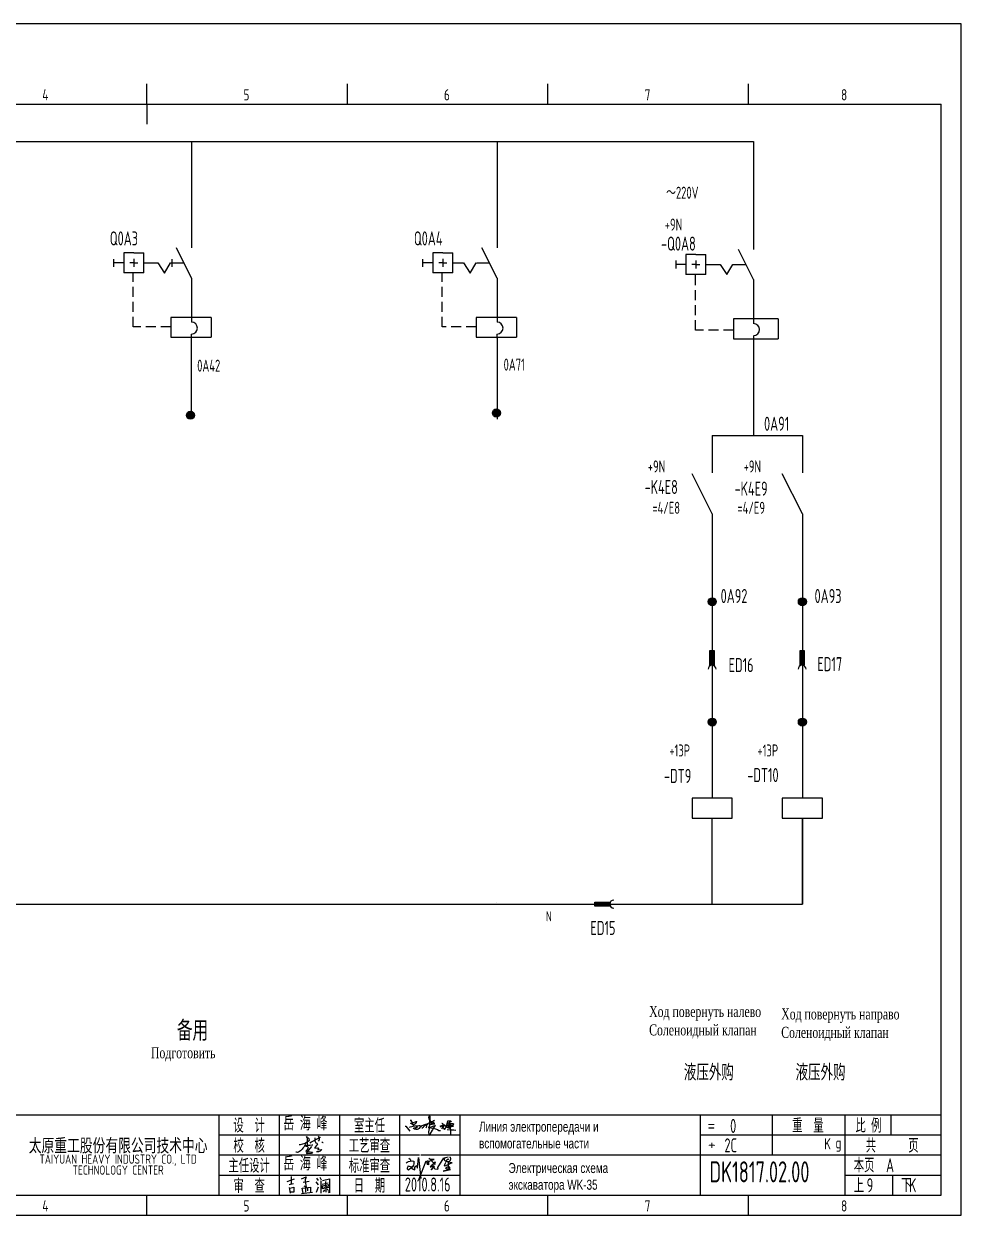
# Model space of a CAD drawing. Header units: millimetres. Extents: x 743 to 25007, y -5378 to 2245.
# Drawn here: x 3956.9 to 4190.5, y -1171.7 to -874.7 of the extents above; entities that cross this region are included whole.
import ezdxf
from ezdxf.enums import TextEntityAlignment as Align

# ---------------------------------------------------------------- set-up
doc = ezdxf.new("R2010")
doc.units = ezdxf.units.MM
doc.header["$LTSCALE"] = 10
doc.header["$MEASUREMENT"] = 0
doc.linetypes.add('HIDDEN', pattern=[0.375, 0.25, -0.125])
for name, color, linetype in [('01', 7, 'Continuous'), ('11', 3, 'Continuous'), ('CONTINUOUS', 7, 'Continuous'), ('DASHED', 7, 'HIDDEN')]:
    doc.layers.add(name, color=color, linetype=linetype)
doc.styles.add('ROMAN', font='ROMANC.shx', dxfattribs={"width": 0.7, "height": 0.7})
doc.styles.get("Standard").update_dxf_attribs({"font": 'isocp', "width": 0.707, "bigfont": 'intecad.shx'})

# ---------------------------------------------------------------- blocks, each defined once
blk = doc.blocks.new('A$C5BE500A0')
for p, q in [((15.3, 41.2), (22.2, 26.1)), ((15.3, 40.1), (15.3, 41.2)), ((15.4, 37.7), (15.3, 40.1)), ((15.4, 32.4), (21, 34.6)), ((15.5, 31.8), (15.4, 32.4)), ((21, 34.6), (24.5, 35.1)), ((24.5, 35.1), (28.2, 35.6)), ((29.4, 34), (26.8, 30.7)), ((28.2, 35.6), (30.2, 36.8)), ((30.2, 38), (29.4, 34)), ((30.2, 36.8), (30.2, 38)), ((59.1, 30.4), (64.7, 33.7)), ((64.4, 48.9), (64.5, 51.6)), ((65.3, 44.3), (64.4, 48.9)), ((64.5, 51.6), (65.9, 52.2)), ((67.1, 48.5), (64.5, 17.9)), ((64.7, 33.7), (72, 37.3)), ((67.5, 39.5), (65.3, 44.3)), ((65.9, 52.2), (66.5, 51.5)), ((66.5, 51.5), (67.1, 48.5)), ((70.3, 36.3), (67.5, 39.5)), ((69.9, 34.1), (69.7, 33.3)), ((69.7, 33.3), (71.9, 33.6)), ((74.6, 36.5), (69.9, 34.1)), ((73.8, 32.8), (70.3, 36.3)), ((71.9, 33.6), (75.3, 34.2)), ((72, 37.3), (77.8, 39)), ((77.7, 30.8), (73.8, 32.8)), ((79.7, 39.2), (74.6, 36.5)), ((76.7, 32.6), (74.8, 31.8)), ((75.3, 34.2), (77, 34.5)), ((77.7, 33.5), (76.7, 32.6)), ((77, 34.5), (78, 34.1)), ((78, 34.1), (77.7, 33.5)), ((77.8, 39), (79.7, 39.2)), ((117.4, 32.7), (112.9, 30.9)), ((113.3, 30.9), (114.4, 35)), ((114.4, 35), (115.4, 38.4)), ((115.4, 38.4), (118.1, 38.8)), ((122.1, 34.8), (117.4, 32.7)), ((118.1, 38.8), (123.3, 38.3)), ((124.7, 36.8), (122.1, 34.8)), ((123.3, 38.3), (124.7, 36.8)), ((0, 24.1), (1.5, 23.9)), ((1.5, 23.9), (12.6, 10.8)), ((11.6, 21), (13.8, 22.8)), ((13.8, 22.8), (17.9, 23.5)), ((19.1, 30.1), (15.5, 31.8)), ((17.9, 23.5), (26, 24.9)), ((22.2, 26.1), (19.1, 30.1)), ((22.6, 18.1), (23.6, 19.3)), ((23.7, 17.3), (22.6, 18.1)), ((23.3, 27.9), (23.1, 27.8)), ((25.3, 29.5), (23.3, 27.9)), ((23.6, 19.3), (25.8, 19.9)), ((26.1, 16.2), (24.9, 15)), ((26.8, 30.7), (25.3, 29.5)), ((25.8, 19.9), (29.2, 20.8)), ((26, 24.9), (36.8, 26.1)), ((28.4, 20), (26.1, 16.2)), ((29.4, 15.2), (28.2, 15.7)), ((29.5, 22.1), (28.4, 20)), ((29.2, 20.8), (33, 21.4)), ((32.4, 15.1), (29.4, 15.2)), ((30.2, 22.7), (29.5, 22.1)), ((31.6, 22.6), (30.2, 22.7)), ((32.8, 22.1), (31.6, 22.6)), ((35, 16.2), (32.4, 15.1)), ((33, 21.4), (32.8, 22.1)), ((37.6, 17.7), (35, 16.2)), ((36.8, 26.1), (40.9, 26)), ((39.7, 20.3), (37.6, 17.7)), ((40.8, 21.6), (39.7, 20.3)), ((40.2, 22.8), (44.3, 25.4)), ((41.7, 24.4), (40.8, 21.6)), ((40.9, 26), (41.7, 24.4)), ((44.3, 25.4), (50.6, 27.7)), ((44.7, 18.7), (49.1, 22.6)), ((49.1, 22.6), (54.4, 27.2)), ((50.6, 27.7), (56.2, 29.3)), ((54.4, 27.2), (59.1, 30.4)), ((56.8, 20.6), (55.9, 19.6)), ((56.2, 29.3), (60.8, 29.6)), ((56.7, 31.7), (57.4, 29.6)), ((57.6, 25), (56.8, 20.6)), ((57.4, 29.6), (57.6, 25)), ((60.8, 29.6), (62.2, 29.2)), ((66.6, 21), (62.5, 20.6)), ((62.5, 20.6), (75.7, 18.4)), ((64.5, 17.9), (63.3, 8.5)), ((63.3, 8.5), (63.5, 0.1)), ((63.5, 0.1), (64.3, 0)), ((64.3, 0), (67.5, 2.5)), ((69.8, 21.4), (66.6, 21)), ((67.5, 2.5), (73.8, 13.7)), ((68.3, 28.6), (72.6, 29.4)), ((69.3, 29), (68.3, 28.6)), ((72, 30.5), (69.3, 29)), ((76.7, 24.1), (69.8, 21.4)), ((74.8, 31.8), (72, 30.5)), ((72.6, 29.4), (78.2, 30.4)), ((73.8, 13.7), (77.7, 20)), ((75.7, 18.4), (81.9, 16.6)), ((79.9, 25.4), (76.7, 24.1)), ((80.1, 30.5), (77.7, 30.8)), ((77.7, 20), (81.2, 25.6)), ((78.2, 30.4), (80.1, 30.5)), ((82.1, 26.9), (79.9, 25.4)), ((81.2, 25.6), (82.1, 26.9)), ((81.9, 16.6), (87.3, 14.8)), ((87.3, 14.8), (91.3, 12.9)), ((91.3, 12.9), (94.8, 12.6)), ((94.5, 25.2), (94.9, 23.9)), ((94.8, 12.6), (95.8, 12.8)), ((94.9, 23.9), (95.3, 23)), ((95.3, 23), (95.8, 22.8)), ((95.8, 22.8), (97, 23.3)), ((97, 23.3), (97.8, 25.3)), ((98.5, 23.8), (97.4, 25.9)), ((97.8, 25.3), (100.8, 27)), ((101.1, 23.3), (98.5, 23.8)), ((99, 31.4), (100.1, 32)), ((100.7, 21.1), (99.2, 17.4)), ((99.2, 17.4), (101.9, 20.9)), ((100.1, 32), (101.1, 31.6)), ((102.1, 27.7), (100.7, 21.1)), ((100.8, 27), (103.5, 26.5)), ((101.1, 31.6), (102.1, 30.6)), ((103.3, 23.7), (101.1, 23.3)), ((101.9, 20.9), (103.1, 21.8)), ((102.1, 30.6), (102.1, 27.7)), ((103.1, 21.8), (103.7, 20.1)), ((104.7, 23.9), (103.3, 23.7)), ((103.5, 26.5), (104.5, 25.2)), ((103.7, 20.1), (103.9, 18.5)), ((103.9, 18.5), (105, 16.1)), ((104.2, 28.7), (108.3, 26.3)), ((104.5, 25.2), (104.7, 23.9)), ((105, 16.1), (106.4, 15.7)), ((106.4, 15.7), (107.7, 17.3)), ((107.7, 17.3), (110.9, 22.6)), ((108.3, 26.3), (115.7, 20.2)), ((110.9, 22.6), (113.3, 30.9)), ((111.7, 21.6), (125.7, 23.5)), ((115.4, 22.1), (111.7, 21.6)), ((112.9, 30.9), (112.3, 30.9)), ((112.9, 26.9), (127.4, 26.5)), ((124.7, 26.6), (112.9, 26.9)), ((113.4, 15.2), (124.8, 14.7)), ((122.5, 23.3), (115.4, 22.1)), ((115.7, 20.2), (118.5, 18.9)), ((116.7, 30.8), (120.9, 31.8)), ((118.5, 18.9), (120.8, 19.6)), ((120.8, 19.6), (121.1, 20.7)), ((120.9, 31.8), (124.1, 32)), ((121.7, 31.5), (122.2, 1.9)), ((123, 28.1), (121.7, 31.5)), ((126.4, 24.6), (122.5, 23.3)), ((128.2, 25.5), (123, 28.1)), ((124.1, 32), (129.1, 31.3)), ((128.1, 26.7), (124.7, 26.6)), ((124.8, 14.7), (132, 14.1)), ((125.7, 23.5), (130.1, 23.8)), ((127.4, 26.5), (126.4, 24.6)), ((130.2, 28.3), (128.1, 26.7)), ((130.5, 24.3), (128.2, 25.5)), ((129.1, 31.3), (130.7, 30.3)), ((130.1, 23.8), (130.5, 24.3)), ((130.7, 30.3), (130.2, 28.3)), ((132, 14.1), (137.3, 13.6))]:
    blk.add_line(p, q)
blk = doc.blocks.new('lf')
for points in [[(409.4, 317.6), (411.9, 317.6), (420.7, 320.5), (429.4, 326.1), (429, 328.4), (426.7, 330.1), (424.2, 331.3), (423.4, 332.6), (424.4, 333.4), (425, 330.7), (425, 327.4), (425, 324.7), (424.8, 321.8), (424.8, 320.3), (424.8, 318.7), (425, 314.7), (425, 313), (424.8, 313)], [(432.1, 320.3), (430.6, 321.6), (450.9, 331.7), (450.9, 332.2)], [(439.5, 330.9), (440, 324.5), (442, 320.7)], [(446.2, 333.8), (448.1, 330.5), (448.1, 326.7), (446.6, 323.8)], [(421.5, 320.1), (421.3, 317.6), (420, 315.1), (418.6, 312.6), (416.7, 310.5), (414.9, 308.5), (411.9, 305.6), (410.1, 304.1), (408, 302.6), (406.1, 302), (403.6, 302.6), (403.6, 303.5), (403.9, 303.5)], [(421.3, 316.2), (424.8, 315.9), (427.1, 316), (429.8, 316), (434.8, 316.8), (436, 316.8)], [(421.9, 314.1), (423.8, 314.1), (425.4, 313.7), (426, 313), (426.9, 312), (427.1, 312), (426.5, 310.5), (426.1, 309.5), (424.2, 306.6), (423.1, 305.4), (422.1, 304.5), (423.2, 303.3), (427.3, 303.1), (429.8, 303.1), (432.3, 302.9), (435.4, 302.7), (433.1, 299.9), (424.6, 299.5), (424, 300.4), (425.6, 303.3), (434.3, 313.5)], [(441.8, 320.7), (443.7, 320.1), (444.9, 317.6), (443.1, 315.5), (439.7, 311.8), (439.8, 310.6), (445.4, 311.2), (447, 310.3), (445.6, 307.4), (453.6, 308), (450.3, 304.7), (447, 303.3), (443.7, 303.1), (442.9, 303.7)], [(453.4, 322.4), (454.9, 322.2), (455.7, 321.8), (456.1, 321.6), (456.3, 321.4)]]:
    blk.add_lwpolyline(points)

msp = doc.modelspace()

# ---------------------------------------------------------------- hatches: boundary and pattern name
at = {"linetype": 'HIDDEN'}
h = msp.add_hatch(color=0, dxfattribs=at)
edge = h.paths.add_edge_path()
edge.add_arc((4074.68, -971.68), 1, 0, 360)
h = msp.add_hatch(color=0, dxfattribs=at)
edge = h.paths.add_edge_path()
edge.add_arc((3998.43, -972.25), 1, 0, 360)
h = msp.add_hatch(color=0, dxfattribs=at)
edge = h.paths.add_edge_path()
edge.add_arc((4128.49, -1018.74), 1, 0, 360)
h = msp.add_hatch(color=0, dxfattribs=at)
edge = h.paths.add_edge_path()
edge.add_arc((4150.95, -1018.74), 1, 0, 360)
h = msp.add_hatch()
h.set_pattern_fill('_USER', color=256, scale=0.2, angle=-90, style=0, pattern_type=0)
h.set_pattern_definition([(270, (4123.44589, -1013.9293), (0.2, -4e-17), [])])
h.paths.add_polyline_path([(4127.91, -1034.57), (4128.96, -1034.57), (4128.96, -1030.86), (4127.91, -1030.86)])
h = msp.add_hatch()
h.set_pattern_fill('_USER', color=256, scale=0.2, angle=-90, style=0, pattern_type=0)
h.set_pattern_definition([(270, (4145.901, -1013.9293), (0.2, -4e-17), [])])
h.paths.add_polyline_path([(4150.37, -1034.57), (4151.42, -1034.57), (4151.42, -1030.86), (4150.37, -1030.86)])
h = msp.add_hatch(color=0, dxfattribs=at)
edge = h.paths.add_edge_path()
edge.add_arc((4128.49, -1048.74), 1, 0, 360)
h = msp.add_hatch(color=0, dxfattribs=at)
edge = h.paths.add_edge_path()
edge.add_arc((4150.95, -1048.74), 1, 0, 360)
h = msp.add_hatch()
h.set_pattern_fill('_USER', color=256, scale=0.2, style=0, pattern_type=0)
h.set_pattern_definition([(360, (4082.2972, -1099.12065), (5e-17, 0.2), [])])
h.paths.add_polyline_path([(4102.94, -1094.65), (4102.94, -1093.61), (4099.23, -1093.61), (4099.23, -1094.65)])

# ---------------------------------------------------------------- linework, layer by layer
for p, q in [((3835.12, -903.96), (4032.16, -903.96)), ((4031.49, -903.96), (4138.79, -904)), ((4133.49, -1072.71), (4133.49, -1067.71)), ((4065.54, -1156.66), (4125.54, -1156.66)), ((4022.53, -1163.24), (4024.35, -1162.59)), ((4023.05, -1164.01), (4024.09, -1163.75)), ((4023.31, -1163.75), (4023.31, -1163.75)), ((4023.54, -1162.06), (4023.54, -1163.87)), ((4026.09, -1162.63), (4027.26, -1162.12)), ((4026.09, -1162.63), (4026.09, -1162.63)), ((4026.48, -1163.41), (4028.03, -1163.15)), ((4027.26, -1162.12), (4027, -1162.89)), ((4027, -1162.89), (4027, -1163.15)), ((4027, -1163.15), (4027.26, -1164.7)), ((4029.67, -1163.35), (4030.22, -1164.07)), ((4029.85, -1162.41), (4030.22, -1163.04)), ((4030.67, -1162.2), (4031.04, -1162.83)), ((4030.92, -1163.14), (4030.92, -1166.14)), ((4032.92, -1164.07), (4031.25, -1164.41)), ((4031.28, -1163.92), (4032.71, -1163.62)), ((4031.37, -1162.98), (4033.07, -1162.62)), ((4032.07, -1163.29), (4032.16, -1165.89)), ((4033.04, -1164.68), (4032.92, -1164.07)), ((4033.07, -1162.62), (4033.1, -1162.62)), ((4033.1, -1162.62), (4033.1, -1166.08)), ((4023.05, -1164.79), (4023.31, -1166.21)), ((4023.18, -1164.92), (4024.22, -1164.66)), ((4024.22, -1165.95), (4023.18, -1165.95)), ((4024.22, -1164.66), (4024.22, -1165.95)), ((4026.1, -1166.26), (4028.86, -1165.9)), ((4026.16, -1164.92), (4026.42, -1166.21)), ((4026.29, -1164.92), (4028.36, -1164.66)), ((4027.26, -1164.7), (4026.74, -1164.45)), ((4027.07, -1164.92), (4027.07, -1165.95)), ((4027.59, -1164.79), (4027.59, -1165.57)), ((4028.36, -1164.66), (4028.36, -1166.08)), ((4029.85, -1165.89), (4030.37, -1164.56)), ((4031.22, -1164.29), (4031.25, -1164.98)), ((4031.25, -1164.98), (4033.04, -1164.68)), ((4031.81, -1165.33), (4031.47, -1165.84)), ((4031.67, -1164.59), (4031.86, -1164.74)), ((4032.49, -1164.41), (4032.31, -1164.74)), ((4032.49, -1165.16), (4032.83, -1165.5)), ((4033.1, -1166.08), (4032.83, -1165.77))]:
    msp.add_line(p, q)
for points in [[(4128.96, -1030.86), (4128.96, -1034.57), (4127.91, -1034.57), (4127.91, -1030.86)], [(4151.42, -1030.86), (4151.42, -1034.57), (4150.37, -1034.57), (4150.37, -1030.86)], [(4099.23, -1093.61), (4102.94, -1093.61), (4102.94, -1094.65), (4099.23, -1094.65)]]:
    msp.add_lwpolyline(points, close=True)
at = {"layer": '01', "ltscale": 2}
for centre, start, end in [((4128.44, -1035.58), 0, 180), ((4150.9, -1035.58), 0, 180), ((4103.95, -1094.13), 90, 270)]:
    msp.add_arc(centre, 1, start, end, dxfattribs=at)
at = {"layer": 'CONTINUOUS', "color": 3}
for p, q in [((4190.54, -874.66), (3770.54, -874.66)), ((4190.54, -1171.66), (4190.54, -874.66)), ((3770.54, -1171.66), (4190.54, -1171.66))]:
    msp.add_line(p, q, dxfattribs=at)
at = {"layer": 'CONTINUOUS'}
for p, q in [((3987.54, -894.66), (3987.54, -889.66)), ((3790.54, -894.66), (4185.54, -894.66)), ((3987.54, -894.66), (3987.54, -899.66)), ((4185.54, -1166.66), (4185.54, -894.66)), ((3998.67, -903.96), (3998.67, -930.53)), ((4074.84, -903.96), (4074.84, -930.53)), ((4138.79, -904), (4138.79, -930.92)), ((3981.78, -931.76), (3981.78, -936.76)), ((3984.28, -931.76), (3981.78, -931.76)), ((3984.28, -931.76), (3986.78, -931.76)), ((3986.78, -936.76), (3986.78, -931.76)), ((3998.67, -938.03), (3994.92, -930.53)), ((4058.8, -931.76), (4058.8, -936.76)), ((4061.3, -931.76), (4058.8, -931.76)), ((4061.3, -931.76), (4063.8, -931.76)), ((4063.8, -936.76), (4063.8, -931.76)), ((4074.84, -938.03), (4071.09, -930.53)), ((4121.91, -932.14), (4121.91, -937.14)), ((4124.41, -932.14), (4121.91, -932.14)), ((4124.41, -932.14), (4126.91, -932.14)), ((4126.91, -937.14), (4126.91, -932.14)), ((4138.79, -938.42), (4135.04, -930.92)), ((3979.28, -933.36), (3979.28, -935.24)), ((3981.78, -934.26), (3979.28, -934.26)), ((3984.28, -934.26), (3983.28, -934.26)), ((3984.28, -933.26), (3984.28, -935.26)), ((3984.28, -934.26), (3985.28, -934.26)), ((3986.78, -934.26), (3990.3, -934.26)), ((3990.3, -934.26), (3991.98, -936.8)), ((3991.98, -936.8), (3993.49, -934.28)), ((3993.49, -934.28), (3996.79, -934.28)), ((3993.79, -933.36), (3993.79, -935.24)), ((4056.29, -933.36), (4056.29, -935.24)), ((4058.8, -934.26), (4056.3, -934.26)), ((4061.3, -934.26), (4060.3, -934.26)), ((4061.3, -933.26), (4061.3, -935.26)), ((4061.3, -934.26), (4062.3, -934.26)), ((4063.8, -934.26), (4066.47, -934.26)), ((4066.47, -934.26), (4068.15, -936.8)), ((4068.15, -936.8), (4069.66, -934.28)), ((4069.69, -934.28), (4072.96, -934.28)), ((4119.41, -933.64), (4119.41, -935.64)), ((4121.91, -934.64), (4119.41, -934.64)), ((4124.41, -934.64), (4123.41, -934.64)), ((4124.41, -933.64), (4124.41, -935.64)), ((4124.41, -934.64), (4125.41, -934.64)), ((4126.91, -934.64), (4130.43, -934.64)), ((4130.43, -934.64), (4132.11, -937.18)), ((4132.11, -937.18), (4133.62, -934.67)), ((4133.62, -934.67), (4136.92, -934.67)), ((3986.8, -936.76), (3981.78, -936.76)), ((3998.67, -938.03), (3998.67, -948.03)), ((4063.83, -936.76), (4058.8, -936.76)), ((4074.84, -938.03), (4074.84, -948.03)), ((4126.93, -937.14), (4121.91, -937.14)), ((4138.79, -938.42), (4138.79, -948.42)), ((3998.67, -947.01), (3998.67, -949.01)), ((4074.84, -947.01), (4074.84, -949.01)), ((4138.79, -947.39), (4138.79, -949.39)), ((3993.52, -947.84), (3993.52, -952.81)), ((4003.56, -947.84), (3993.52, -947.84)), ((4003.56, -947.84), (4003.56, -952.81)), ((4079.73, -947.84), (4069.68, -947.84)), ((4069.68, -947.84), (4069.68, -952.81)), ((4079.73, -947.84), (4079.73, -952.81)), ((4133.79, -948.23), (4133.79, -953.23)), ((4144.89, -948.23), (4133.79, -948.23)), ((4144.89, -948.23), (4144.89, -953.23)), ((3993.52, -952.81), (4003.56, -952.81)), ((3998.67, -972.9), (3998.67, -952.01)), ((4069.68, -952.81), (4079.73, -952.81)), ((4074.84, -953.01), (4074.84, -952.01)), ((4074.84, -953.01), (4074.84, -973.26)), ((4133.79, -953.23), (4144.89, -953.23)), ((4138.79, -952.52), (4138.79, -977.31)), ((3998.43, -972.3), (3998.43, -972.3)), ((3998.8, -972.53), (3998.8, -972.53)), ((4074.68, -971.73), (4074.68, -971.73)), ((4128.49, -977.31), (4150.99, -977.31)), ((4128.49, -977.31), (4128.49, -986.63)), ((4150.95, -977.31), (4150.95, -986.63)), ((4128.49, -996.83), (4128.49, -1067.71)), ((4150.95, -996.83), (4150.95, -1067.71)), ((4128.49, -1018.78), (4128.49, -1018.78)), ((4150.95, -1018.78), (4150.95, -1018.78)), ((4128.49, -1048.78), (4128.49, -1048.78)), ((4150.95, -1048.78), (4150.95, -1048.78)), ((4133.49, -1067.71), (4123.49, -1067.71)), ((4123.49, -1067.71), (4123.49, -1072.71)), ((4155.95, -1067.71), (4145.95, -1067.71)), ((4145.95, -1067.71), (4145.95, -1072.71)), ((4155.95, -1072.71), (4155.95, -1067.71)), ((4123.49, -1072.71), (4128.49, -1072.71)), ((4128.49, -1072.71), (4133.49, -1072.71)), ((4128.49, -1094.13), (4128.49, -1072.71)), ((4145.95, -1072.71), (4150.95, -1072.71)), ((4150.95, -1072.71), (4155.95, -1072.71)), ((4150.95, -1094.13), (4150.95, -1072.71)), ((4150.95, -1072.73), (4150.95, -1094.13)), ((3807.26, -1094.13), (4150.95, -1094.13)), ((4074.68, -1093.81), (4074.68, -1093.81)), ((4173.04, -1146.66), (4173.04, -1151.66)), ((4052.45, -1158.44), (4052.81, -1158.28)), ((4052.45, -1158.44), (4052.81, -1158.28)), ((4052.45, -1158.44), (4052.81, -1158.28)), ((4052.45, -1158.44), (4052.81, -1158.28)), ((4052.81, -1158.28), (4053.17, -1158.18)), ((4052.81, -1158.28), (4053.17, -1158.18)), ((4052.81, -1158.28), (4053.17, -1158.18)), ((4052.81, -1158.28), (4053.17, -1158.18)), ((4052.86, -1157.47), (4053.22, -1157.67)), ((4052.86, -1157.47), (4053.22, -1157.67)), ((4052.86, -1157.47), (4053.22, -1157.67)), ((4052.86, -1157.47), (4053.22, -1157.67)), ((4053.17, -1158.18), (4053.68, -1158.13)), ((4053.17, -1158.18), (4053.68, -1158.13)), ((4053.17, -1158.18), (4053.68, -1158.13)), ((4053.17, -1158.18), (4053.68, -1158.13)), ((4053.22, -1157.67), (4053.27, -1157.83)), ((4053.22, -1157.67), (4053.27, -1157.83)), ((4053.22, -1157.67), (4053.27, -1157.83)), ((4053.22, -1157.67), (4053.27, -1157.83)), ((4053.27, -1157.83), (4053.27, -1158.13)), ((4053.27, -1157.83), (4053.27, -1158.13)), ((4053.27, -1157.83), (4053.27, -1158.13)), ((4053.27, -1157.83), (4053.27, -1158.13)), ((4053.68, -1158.13), (4054.09, -1158.23)), ((4053.68, -1158.13), (4054.09, -1158.23)), ((4053.68, -1158.13), (4054.09, -1158.23)), ((4053.68, -1158.13), (4054.09, -1158.23)), ((4054.09, -1158.23), (4054.09, -1158.44)), ((4054.09, -1158.23), (4054.09, -1158.44)), ((4054.09, -1158.23), (4054.09, -1158.44)), ((4054.09, -1158.23), (4054.09, -1158.44)), ((4055, -1159.97), (4055.26, -1157.32)), ((4055, -1159.97), (4055.26, -1157.32)), ((4055, -1159.97), (4055.26, -1157.32)), ((4055, -1159.97), (4055.26, -1157.32)), ((4055.26, -1157.32), (4055.87, -1162.51)), ((4055.26, -1157.32), (4055.87, -1162.51)), ((4055.26, -1157.32), (4055.87, -1162.51)), ((4055.26, -1157.32), (4055.87, -1162.51)), ((4055.41, -1162.57), (4057.2, -1158.15)), ((4055.41, -1162.57), (4057.2, -1158.15)), ((4055.41, -1162.57), (4057.2, -1158.15)), ((4055.41, -1162.57), (4057.2, -1158.15)), ((4057.25, -1158.23), (4057.36, -1158.71)), ((4057.25, -1158.23), (4057.36, -1158.71)), ((4057.25, -1158.23), (4057.36, -1158.71)), ((4057.25, -1158.23), (4057.36, -1158.71)), ((4057.36, -1158.23), (4057.5, -1158.12)), ((4057.36, -1158.23), (4057.5, -1158.12)), ((4057.36, -1158.23), (4057.5, -1158.12)), ((4057.36, -1158.23), (4057.5, -1158.12)), ((4057.47, -1159.04), (4057.36, -1158.23)), ((4057.47, -1159.04), (4057.36, -1158.23)), ((4057.47, -1159.04), (4057.36, -1158.23)), ((4057.47, -1159.04), (4057.36, -1158.23)), ((4057.5, -1158.12), (4057.65, -1158.12)), ((4057.5, -1158.12), (4057.65, -1158.12)), ((4057.5, -1158.12), (4057.65, -1158.12)), ((4057.5, -1158.12), (4057.65, -1158.12)), ((4057.65, -1158.12), (4057.8, -1158.45)), ((4057.65, -1158.12), (4057.8, -1158.45)), ((4057.65, -1158.12), (4057.8, -1158.45)), ((4057.65, -1158.12), (4057.8, -1158.45)), ((4057.69, -1158.38), (4057.94, -1158.19)), ((4057.69, -1158.38), (4057.94, -1158.19)), ((4057.69, -1158.38), (4057.94, -1158.19)), ((4057.69, -1158.38), (4057.94, -1158.19)), ((4057.91, -1157.46), (4059.05, -1158.74)), ((4058.09, -1157.68), (4057.91, -1157.46)), ((4057.91, -1157.46), (4059.05, -1158.74)), ((4058.09, -1157.68), (4057.91, -1157.46)), ((4057.91, -1157.46), (4059.05, -1158.74)), ((4058.09, -1157.68), (4057.91, -1157.46)), ((4057.91, -1157.46), (4059.05, -1158.74)), ((4058.09, -1157.68), (4057.91, -1157.46)), ((4057.94, -1158.19), (4058.35, -1158.01)), ((4057.94, -1158.19), (4058.35, -1158.01)), ((4057.94, -1158.19), (4058.35, -1158.01)), ((4057.94, -1158.19), (4058.35, -1158.01)), ((4059.19, -1157.75), (4058.09, -1157.68)), ((4059.19, -1157.75), (4058.09, -1157.68)), ((4059.19, -1157.75), (4058.09, -1157.68)), ((4059.19, -1157.75), (4058.09, -1157.68)), ((4058.35, -1158.01), (4058.86, -1157.86)), ((4058.35, -1158.01), (4058.86, -1157.86)), ((4058.35, -1158.01), (4058.86, -1157.86)), ((4058.35, -1158.01), (4058.86, -1157.86)), ((4058.86, -1157.86), (4059.19, -1157.75)), ((4058.86, -1157.86), (4059.19, -1157.75)), ((4058.86, -1157.86), (4059.19, -1157.75)), ((4058.86, -1157.86), (4059.19, -1157.75)), ((4060.07, -1159.76), (4061.57, -1157.38)), ((4060.07, -1159.76), (4061.57, -1157.38)), ((4060.07, -1159.76), (4061.57, -1157.38)), ((4060.07, -1159.76), (4061.57, -1157.38)), ((4061.56, -1157.45), (4061.69, -1157.87)), ((4061.56, -1157.45), (4061.69, -1157.87)), ((4061.56, -1157.45), (4061.69, -1157.87)), ((4061.56, -1157.45), (4061.69, -1157.87)), ((4061.66, -1157.71), (4062.02, -1157.28)), ((4061.66, -1157.71), (4062.02, -1157.28)), ((4061.66, -1157.71), (4062.02, -1157.28)), ((4061.66, -1157.71), (4062.02, -1157.28)), ((4061.69, -1157.87), (4061.92, -1158.13)), ((4061.69, -1157.87), (4061.92, -1158.13)), ((4061.69, -1157.87), (4061.92, -1158.13)), ((4061.69, -1157.87), (4061.92, -1158.13)), ((4061.92, -1158.13), (4062.05, -1158.17)), ((4061.92, -1158.13), (4062.05, -1158.17)), ((4061.92, -1158.13), (4062.05, -1158.17)), ((4061.92, -1158.13), (4062.05, -1158.17)), ((4062.02, -1157.28), (4062.31, -1157.19)), ((4062.02, -1157.28), (4062.31, -1157.19)), ((4062.02, -1157.28), (4062.31, -1157.19)), ((4062.02, -1157.28), (4062.31, -1157.19)), ((4062.25, -1158.13), (4062.31, -1157.9)), ((4062.25, -1158.13), (4062.31, -1157.9)), ((4062.25, -1158.13), (4062.31, -1157.9)), ((4062.25, -1158.13), (4062.31, -1157.9)), ((4062.44, -1158.36), (4062.25, -1158.13)), ((4062.44, -1158.36), (4062.25, -1158.13)), ((4062.44, -1158.36), (4062.25, -1158.13)), ((4062.44, -1158.36), (4062.25, -1158.13)), ((4062.31, -1157.19), (4062.7, -1157.09)), ((4062.31, -1157.19), (4062.7, -1157.09)), ((4062.31, -1157.19), (4062.7, -1157.09)), ((4062.31, -1157.19), (4062.7, -1157.09)), ((4062.31, -1157.9), (4062.51, -1157.74)), ((4062.31, -1157.9), (4062.51, -1157.74)), ((4062.31, -1157.9), (4062.51, -1157.74)), ((4062.31, -1157.9), (4062.51, -1157.74)), ((4062.51, -1157.74), (4062.77, -1157.68)), ((4062.51, -1157.74), (4062.77, -1157.68)), ((4062.51, -1157.74), (4062.77, -1157.68)), ((4062.51, -1157.74), (4062.77, -1157.68)), ((4062.77, -1157.68), (4062.87, -1157.64)), ((4062.77, -1157.68), (4062.87, -1157.64)), ((4062.77, -1157.68), (4062.87, -1157.64)), ((4062.77, -1157.68), (4062.87, -1157.64)), ((4063.13, -1158.07), (4062.87, -1158.33)), ((4063.13, -1158.07), (4062.87, -1158.33)), ((4063.13, -1158.07), (4062.87, -1158.33)), ((4063.13, -1158.07), (4062.87, -1158.33)), ((4062.96, -1157.09), (4063.19, -1157.22)), ((4062.96, -1157.09), (4063.19, -1157.22)), ((4062.96, -1157.09), (4063.19, -1157.22)), ((4062.96, -1157.09), (4063.19, -1157.22)), ((4063.23, -1157.61), (4063.13, -1158.07)), ((4063.23, -1157.61), (4063.13, -1158.07)), ((4063.23, -1157.61), (4063.13, -1158.07)), ((4063.23, -1157.61), (4063.13, -1158.07)), ((4063.19, -1157.22), (4063.23, -1157.61)), ((4063.19, -1157.22), (4063.23, -1157.61)), ((4063.19, -1157.22), (4063.23, -1157.61)), ((4063.19, -1157.22), (4063.23, -1157.61)), ((4052.2, -1158.64), (4052.45, -1158.44)), ((4052.2, -1158.64), (4052.45, -1158.44)), ((4052.2, -1158.64), (4052.45, -1158.44)), ((4052.2, -1158.64), (4052.45, -1158.44)), ((4052.56, -1159.86), (4052.66, -1159.51)), ((4052.56, -1159.86), (4052.66, -1159.51)), ((4052.56, -1159.86), (4052.66, -1159.51)), ((4052.56, -1159.86), (4052.66, -1159.51)), ((4052.56, -1160.17), (4052.56, -1159.86)), ((4052.56, -1160.17), (4052.56, -1159.86)), ((4052.56, -1160.17), (4052.56, -1159.86)), ((4052.56, -1160.17), (4052.56, -1159.86)), ((4052.81, -1160.43), (4052.56, -1160.17)), ((4052.81, -1160.43), (4052.56, -1160.17)), ((4052.81, -1160.43), (4052.56, -1160.17)), ((4052.81, -1160.43), (4052.56, -1160.17)), ((4052.66, -1159.51), (4052.71, -1159.35)), ((4052.66, -1159.51), (4052.71, -1159.35)), ((4052.66, -1159.51), (4052.71, -1159.35)), ((4052.66, -1159.51), (4052.71, -1159.35)), ((4052.71, -1159.35), (4052.91, -1159.41)), ((4052.71, -1159.35), (4052.91, -1159.41)), ((4052.71, -1159.35), (4052.91, -1159.41)), ((4052.71, -1159.35), (4052.91, -1159.41)), ((4053.47, -1159.86), (4052.81, -1160.43)), ((4053.47, -1159.86), (4052.81, -1160.43)), ((4053.47, -1159.86), (4052.81, -1160.43)), ((4053.47, -1159.86), (4052.81, -1160.43)), ((4052.91, -1159.41), (4053.27, -1159.56)), ((4052.91, -1159.41), (4053.27, -1159.56)), ((4052.91, -1159.41), (4053.27, -1159.56)), ((4052.91, -1159.41), (4053.27, -1159.56)), ((4053.27, -1159.56), (4053.63, -1159.92)), ((4053.27, -1159.56), (4053.63, -1159.92)), ((4053.27, -1159.56), (4053.63, -1159.92)), ((4053.27, -1159.56), (4053.63, -1159.92)), ((4053.78, -1159.61), (4053.47, -1159.86)), ((4053.78, -1159.61), (4053.47, -1159.86)), ((4053.78, -1159.61), (4053.47, -1159.86)), ((4053.78, -1159.61), (4053.47, -1159.86)), ((4053.63, -1159.92), (4053.93, -1160.17)), ((4053.63, -1159.92), (4053.93, -1160.17)), ((4053.63, -1159.92), (4053.93, -1160.17)), ((4053.63, -1159.92), (4053.93, -1160.17)), ((4053.98, -1159.2), (4053.78, -1159.61)), ((4053.98, -1159.2), (4053.78, -1159.61)), ((4053.98, -1159.2), (4053.78, -1159.61)), ((4053.98, -1159.2), (4053.78, -1159.61)), ((4053.93, -1160.17), (4054.09, -1160.27)), ((4053.93, -1160.17), (4054.09, -1160.27)), ((4053.93, -1160.17), (4054.09, -1160.27)), ((4053.93, -1160.17), (4054.09, -1160.27)), ((4054.09, -1158.85), (4053.98, -1159.2)), ((4054.09, -1158.85), (4053.98, -1159.2)), ((4054.09, -1158.85), (4053.98, -1159.2)), ((4054.09, -1158.85), (4053.98, -1159.2)), ((4054.09, -1158.44), (4054.09, -1158.85)), ((4054.09, -1158.44), (4054.09, -1158.85)), ((4054.09, -1158.44), (4054.09, -1158.85)), ((4054.09, -1158.44), (4054.09, -1158.85)), ((4054.09, -1160.27), (4054.39, -1160.37)), ((4054.09, -1160.27), (4054.39, -1160.37)), ((4054.09, -1160.27), (4054.39, -1160.37)), ((4054.09, -1160.27), (4054.39, -1160.37)), ((4054.39, -1159.76), (4054.55, -1159.51)), ((4054.39, -1159.76), (4054.55, -1159.51)), ((4054.39, -1159.76), (4054.55, -1159.51)), ((4054.39, -1159.76), (4054.55, -1159.51)), ((4054.39, -1160.37), (4054.39, -1159.76)), ((4054.39, -1160.37), (4054.39, -1159.76)), ((4054.39, -1160.37), (4054.39, -1159.76)), ((4054.39, -1160.37), (4054.39, -1159.76)), ((4054.55, -1159.51), (4054.75, -1159.3)), ((4054.55, -1159.51), (4054.75, -1159.3)), ((4054.55, -1159.51), (4054.75, -1159.3)), ((4054.55, -1159.51), (4054.75, -1159.3)), ((4054.75, -1159.3), (4054.8, -1159.41)), ((4054.75, -1159.3), (4054.8, -1159.41)), ((4054.75, -1159.3), (4054.8, -1159.41)), ((4054.75, -1159.3), (4054.8, -1159.41)), ((4054.8, -1159.41), (4054.95, -1159.76)), ((4054.8, -1159.41), (4054.95, -1159.76)), ((4054.8, -1159.41), (4054.95, -1159.76)), ((4054.8, -1159.41), (4054.95, -1159.76)), ((4054.95, -1159.76), (4054.95, -1159.86)), ((4054.95, -1159.76), (4054.95, -1159.86)), ((4054.95, -1159.76), (4054.95, -1159.86)), ((4054.95, -1159.76), (4054.95, -1159.86)), ((4054.95, -1159.86), (4055, -1159.97)), ((4054.95, -1159.86), (4055, -1159.97)), ((4054.95, -1159.86), (4055, -1159.97)), ((4054.95, -1159.86), (4055, -1159.97)), ((4057.36, -1158.71), (4057.47, -1159.04)), ((4057.36, -1158.71), (4057.47, -1159.04)), ((4057.36, -1158.71), (4057.47, -1159.04)), ((4057.36, -1158.71), (4057.47, -1159.04)), ((4057.58, -1158.82), (4057.61, -1158.56)), ((4057.58, -1158.82), (4057.61, -1158.56)), ((4057.58, -1158.82), (4057.61, -1158.56)), ((4057.58, -1158.82), (4057.61, -1158.56)), ((4057.61, -1159.07), (4057.58, -1158.82)), ((4057.61, -1159.07), (4057.58, -1158.82)), ((4057.61, -1159.07), (4057.58, -1158.82)), ((4057.61, -1159.07), (4057.58, -1158.82)), ((4057.61, -1158.56), (4057.69, -1158.38)), ((4057.61, -1158.56), (4057.69, -1158.38)), ((4057.61, -1158.56), (4057.69, -1158.38)), ((4057.61, -1158.56), (4057.69, -1158.38)), ((4057.72, -1159.15), (4057.61, -1159.07)), ((4057.72, -1159.15), (4057.61, -1159.07)), ((4057.72, -1159.15), (4057.61, -1159.07)), ((4057.72, -1159.15), (4057.61, -1159.07)), ((4057.8, -1158.82), (4057.72, -1159.15)), ((4057.8, -1158.82), (4057.72, -1159.15)), ((4057.8, -1158.82), (4057.72, -1159.15)), ((4057.8, -1158.82), (4057.72, -1159.15)), ((4057.8, -1158.45), (4057.8, -1158.82)), ((4057.8, -1158.45), (4057.8, -1158.82)), ((4057.8, -1158.45), (4057.8, -1158.82)), ((4057.8, -1158.45), (4057.8, -1158.82)), ((4058.42, -1159.4), (4058.2, -1159.62)), ((4058.42, -1159.4), (4058.2, -1159.62)), ((4058.42, -1159.4), (4058.2, -1159.62)), ((4058.42, -1159.4), (4058.2, -1159.62)), ((4058.2, -1159.62), (4058.31, -1159.59)), ((4058.2, -1159.62), (4058.31, -1159.59)), ((4058.2, -1159.62), (4058.31, -1159.59)), ((4058.2, -1159.62), (4058.31, -1159.59)), ((4058.31, -1159.59), (4059.01, -1159.37)), ((4058.31, -1159.59), (4059.01, -1159.37)), ((4058.31, -1159.59), (4059.01, -1159.37)), ((4058.31, -1159.59), (4059.01, -1159.37)), ((4058.39, -1160.39), (4058.97, -1159.7)), ((4058.39, -1160.39), (4058.97, -1159.7)), ((4058.39, -1160.39), (4058.97, -1159.7)), ((4058.39, -1160.39), (4058.97, -1159.7)), ((4058.83, -1159.84), (4058.39, -1160.39)), ((4058.83, -1159.84), (4058.39, -1160.39)), ((4058.83, -1159.84), (4058.39, -1160.39)), ((4058.83, -1159.84), (4058.39, -1160.39)), ((4058.72, -1159.11), (4058.42, -1159.4)), ((4058.72, -1159.11), (4058.42, -1159.4)), ((4058.72, -1159.11), (4058.42, -1159.4)), ((4058.72, -1159.11), (4058.42, -1159.4)), ((4059.16, -1158.56), (4058.72, -1159.11)), ((4059.16, -1158.56), (4058.72, -1159.11)), ((4059.16, -1158.56), (4058.72, -1159.11)), ((4059.16, -1158.56), (4058.72, -1159.11)), ((4059.19, -1159.4), (4058.83, -1159.84)), ((4059.19, -1159.4), (4058.83, -1159.84)), ((4059.19, -1159.4), (4058.83, -1159.84)), ((4059.19, -1159.4), (4058.83, -1159.84)), ((4058.97, -1159.7), (4059.05, -1159.7)), ((4058.97, -1159.7), (4059.05, -1159.7)), ((4058.97, -1159.7), (4059.05, -1159.7)), ((4058.97, -1159.7), (4059.05, -1159.7)), ((4059.01, -1159.37), (4059.16, -1159.4)), ((4059.01, -1159.37), (4059.16, -1159.4)), ((4059.01, -1159.37), (4059.16, -1159.4)), ((4059.01, -1159.37), (4059.16, -1159.4)), ((4059.05, -1158.74), (4059.38, -1159)), ((4059.05, -1158.74), (4059.38, -1159)), ((4059.05, -1158.74), (4059.38, -1159)), ((4059.05, -1158.74), (4059.38, -1159)), ((4059.05, -1159.7), (4059.16, -1159.95)), ((4059.05, -1159.7), (4059.16, -1159.95)), ((4059.05, -1159.7), (4059.16, -1159.95)), ((4059.05, -1159.7), (4059.16, -1159.95)), ((4059.41, -1158.49), (4059.16, -1158.56)), ((4059.41, -1158.49), (4059.16, -1158.56)), ((4059.41, -1158.49), (4059.16, -1158.56)), ((4059.41, -1158.49), (4059.16, -1158.56)), ((4059.16, -1159.4), (4059.19, -1159.4)), ((4059.16, -1159.4), (4059.19, -1159.4)), ((4059.16, -1159.4), (4059.19, -1159.4)), ((4059.16, -1159.4), (4059.19, -1159.4)), ((4059.16, -1159.95), (4059.34, -1160.1)), ((4059.16, -1159.95), (4059.34, -1160.1)), ((4059.16, -1159.95), (4059.34, -1160.1)), ((4059.16, -1159.95), (4059.34, -1160.1)), ((4059.34, -1160.1), (4060.11, -1160.17)), ((4059.34, -1160.1), (4060.11, -1160.17)), ((4059.34, -1160.1), (4060.11, -1160.17)), ((4059.34, -1160.1), (4060.11, -1160.17)), ((4059.38, -1159), (4059.52, -1158.74)), ((4059.38, -1159), (4059.52, -1158.74)), ((4059.38, -1159), (4059.52, -1158.74)), ((4059.38, -1159), (4059.52, -1158.74)), ((4059.52, -1158.74), (4059.41, -1158.49)), ((4059.52, -1158.74), (4059.41, -1158.49)), ((4059.52, -1158.74), (4059.41, -1158.49)), ((4059.52, -1158.74), (4059.41, -1158.49)), ((4060.13, -1160.17), (4060.07, -1159.76)), ((4060.13, -1160.17), (4060.07, -1159.76)), ((4060.13, -1160.17), (4060.07, -1159.76)), ((4060.13, -1160.17), (4060.07, -1159.76)), ((4061.4, -1160.68), (4063.26, -1160.29)), ((4061.4, -1160.68), (4063.26, -1160.29)), ((4061.4, -1160.68), (4063.26, -1160.29)), ((4061.4, -1160.68), (4063.26, -1160.29)), ((4062.74, -1160.38), (4061.4, -1160.68)), ((4062.74, -1160.38), (4061.4, -1160.68)), ((4062.74, -1160.38), (4061.4, -1160.68)), ((4062.74, -1160.38), (4061.4, -1160.68)), ((4061.85, -1158.98), (4061.66, -1159.27)), ((4061.85, -1158.98), (4061.66, -1159.27)), ((4061.85, -1158.98), (4061.66, -1159.27)), ((4061.85, -1158.98), (4061.66, -1159.27)), ((4061.66, -1159.27), (4061.76, -1159.34)), ((4061.66, -1159.27), (4061.76, -1159.34)), ((4061.66, -1159.27), (4061.76, -1159.34)), ((4061.66, -1159.27), (4061.76, -1159.34)), ((4061.76, -1159.34), (4062.12, -1159.27)), ((4061.76, -1159.34), (4062.12, -1159.27)), ((4061.76, -1159.34), (4062.12, -1159.27)), ((4061.76, -1159.34), (4062.12, -1159.27)), ((4062.02, -1158.65), (4061.85, -1158.98)), ((4062.02, -1158.65), (4061.85, -1158.98)), ((4062.02, -1158.65), (4061.85, -1158.98)), ((4062.02, -1158.65), (4061.85, -1158.98)), ((4062.12, -1158.52), (4062.02, -1158.65)), ((4062.12, -1158.52), (4062.02, -1158.65)), ((4062.12, -1158.52), (4062.02, -1158.65)), ((4062.12, -1158.52), (4062.02, -1158.65)), ((4062.08, -1160.02), (4062.31, -1159.73)), ((4062.08, -1160.02), (4062.31, -1159.73)), ((4062.08, -1160.02), (4062.31, -1159.73)), ((4062.08, -1160.02), (4062.31, -1159.73)), ((4062.61, -1160.25), (4062.08, -1160.02)), ((4062.61, -1160.25), (4062.08, -1160.02)), ((4062.61, -1160.25), (4062.08, -1160.02)), ((4062.61, -1160.25), (4062.08, -1160.02)), ((4062.12, -1159.27), (4062.64, -1159.01)), ((4062.12, -1159.27), (4062.64, -1159.01)), ((4062.12, -1159.27), (4062.64, -1159.01)), ((4062.12, -1159.27), (4062.64, -1159.01)), ((4062.31, -1159.73), (4062.8, -1159.54)), ((4062.31, -1159.73), (4062.8, -1159.54)), ((4062.31, -1159.73), (4062.8, -1159.54)), ((4062.31, -1159.73), (4062.8, -1159.54)), ((4062.87, -1158.33), (4062.44, -1158.36)), ((4062.87, -1158.33), (4062.44, -1158.36)), ((4062.87, -1158.33), (4062.44, -1158.36)), ((4062.87, -1158.33), (4062.44, -1158.36)), ((4062.64, -1159.8), (4062.61, -1160.25)), ((4062.64, -1159.8), (4062.61, -1160.25)), ((4062.64, -1159.8), (4062.61, -1160.25)), ((4062.64, -1159.8), (4062.61, -1160.25)), ((4062.64, -1158.46), (4062.67, -1158.82)), ((4063.62, -1158.65), (4062.64, -1158.46)), ((4062.64, -1158.46), (4062.67, -1158.82)), ((4063.62, -1158.65), (4062.64, -1158.46)), ((4062.64, -1158.46), (4062.67, -1158.82)), ((4063.62, -1158.65), (4062.64, -1158.46)), ((4062.64, -1158.46), (4062.67, -1158.82)), ((4063.62, -1158.65), (4062.64, -1158.46)), ((4062.64, -1159.01), (4063.1, -1158.82)), ((4062.67, -1158.82), (4062.64, -1159.31)), ((4062.64, -1159.01), (4063.1, -1158.82)), ((4062.67, -1158.82), (4062.64, -1159.31)), ((4062.64, -1159.01), (4063.1, -1158.82)), ((4062.67, -1158.82), (4062.64, -1159.31)), ((4062.64, -1159.01), (4063.1, -1158.82)), ((4062.67, -1158.82), (4062.64, -1159.31)), ((4062.64, -1159.31), (4062.64, -1159.8)), ((4062.64, -1159.31), (4062.64, -1159.8)), ((4062.64, -1159.31), (4062.64, -1159.8)), ((4062.64, -1159.31), (4062.64, -1159.8)), ((4062.96, -1160.16), (4062.74, -1160.38)), ((4062.96, -1160.16), (4062.74, -1160.38)), ((4062.96, -1160.16), (4062.74, -1160.38)), ((4062.96, -1160.16), (4062.74, -1160.38)), ((4062.8, -1159.54), (4063, -1159.67)), ((4062.8, -1159.54), (4063, -1159.67)), ((4062.8, -1159.54), (4063, -1159.67)), ((4062.8, -1159.54), (4063, -1159.67)), ((4063, -1159.67), (4062.96, -1160.16)), ((4063, -1159.67), (4062.96, -1160.16)), ((4063, -1159.67), (4062.96, -1160.16)), ((4063, -1159.67), (4062.96, -1160.16)), ((4063.1, -1158.82), (4063.62, -1158.65)), ((4063.1, -1158.82), (4063.62, -1158.65)), ((4063.1, -1158.82), (4063.62, -1158.65)), ((4063.1, -1158.82), (4063.62, -1158.65)), ((4173.54, -1166.66), (4173.54, -1161.66)), ((3790.54, -1166.66), (4185.54, -1166.66)), ((3987.54, -1171.66), (3987.54, -1166.66)), ((4005.54, -1166.66), (4065.54, -1166.66))]:
    msp.add_line(p, q, dxfattribs=at)
at = {"layer": 'CONTINUOUS', "linetype": 'Continuous'}
for p, q in [((4037.54, -894.66), (4037.54, -889.66)), ((4087.54, -894.66), (4087.54, -889.66)), ((4137.54, -894.66), (4137.54, -889.66)), ((3790.54, -1146.66), (4185.54, -1146.66)), ((4005.54, -1166.66), (4005.54, -1146.66)), ((4020.54, -1146.66), (4020.54, -1166.66)), ((4035.54, -1146.66), (4035.54, -1166.66)), ((4050.54, -1146.66), (4050.54, -1166.66)), ((4065.54, -1146.66), (4065.54, -1166.66)), ((4125.54, -1166.66), (4125.54, -1146.66)), ((4143.43, -1146.66), (4143.43, -1156.66)), ((4161.54, -1146.66), (4161.54, -1166.66)), ((4005.54, -1151.66), (4055.54, -1151.66)), ((4055.54, -1151.66), (4065.54, -1151.66)), ((4055.54, -1151.66), (4065.54, -1151.66)), ((4125.54, -1151.66), (4185.54, -1151.66)), ((4005.54, -1156.66), (4055.54, -1156.66)), ((4055.86, -1156.66), (4065.54, -1156.66)), ((4125.54, -1156.66), (4185.54, -1156.66)), ((4005.54, -1161.66), (4055.54, -1161.66)), ((4055.54, -1161.66), (4065.54, -1161.66)), ((4161.54, -1161.66), (4185.54, -1161.66)), ((4037.54, -1171.66), (4037.54, -1166.66)), ((4087.54, -1171.66), (4087.54, -1166.66)), ((4137.54, -1171.66), (4137.54, -1166.66))]:
    msp.add_line(p, q, dxfattribs=at)
at = {"layer": 'CONTINUOUS', "color": 1}
for p, q in [((4128.49, -996.83), (4123.49, -986.83)), ((4150.95, -996.83), (4145.95, -986.83))]:
    msp.add_line(p, q, dxfattribs=at)
at = {"layer": 'CONTINUOUS', "color": 7}
for p, q in [((4128.45, -1031.14), (4128.45, -1031.14)), ((4150.9, -1031.14), (4150.9, -1031.14)), ((4099.5, -1094.12), (4099.5, -1094.12))]:
    msp.add_line(p, q, dxfattribs=at)
at = {"layer": 'CONTINUOUS'}
for centre in [(4074.68, -971.68), (3998.43, -972.25), (4128.49, -1018.74), (4150.95, -1018.74), (4128.49, -1048.74), (4150.95, -1048.74)]:
    msp.add_circle(centre, 1, dxfattribs=at)
for centre in [(3998.67, -950.51), (4074.84, -950.51), (4138.79, -950.89)]:
    msp.add_arc(centre, 1.5, 270, 90, dxfattribs=at)
at = {"layer": 'DASHED'}
for p, q in [((3984.16, -950.23), (3984.16, -936.76)), ((4061.18, -950.23), (4061.18, -936.76)), ((4124.28, -951.05), (4124.28, -937.14)), ((3993.52, -950.23), (3984.16, -950.23)), ((4069.68, -950.23), (4061.18, -950.23)), ((4133.79, -951.05), (4124.28, -951.05))]:
    msp.add_line(p, q, dxfattribs=at)

# ---------------------------------------------------------------- block references
for name, p, xscale, yscale, zscale in [('A$C5BE500A0', (4051.95, -1151.71), 0.09216000000242275, 0.09215999999923952, 0.09216000000000003), ('lf', (3973.13, -1194.7), 0.1280000000006112, 0.1279999999999291, 0.128)]:
    msp.add_blockref(name, p, dxfattribs=dict(xscale=xscale, yscale=yscale, zscale=zscale))

# ---------------------------------------------------------------- texts
at = {"width": 0.707}
for s, height, p in [('～220V', 3, (4117, -918.26)), ('    0', 3.5, (4127.29, -1151.17)), ('2C', 3.5, (4131.53, -1156)), ('A', 3.5, (4171.81, -1160.97)), ('9', 3.5, (4166.98, -1165.95)), ('K', 3.5, (4177.54, -1165.95))]:
    msp.add_text(s, height=height, dxfattribs=at).set_placement(p)
at = {"color": 1, "width": 0.707}
for s, height, p in [('0A91', 3.5, (4141.4, -976.11)), ('0A92', 3.5, (4130.58, -1019.06)), ('0A93', 3.5, (4153.99, -1019.06)), ('液压外购', 4, (4121.41, -1138.09)), ('液压外购', 4, (4149.26, -1138.09))]:
    msp.add_text(s, height=height, dxfattribs=at).set_placement(p)
at = {"attachment_point": 1}
for s, insert, char_height, width in [('{\\fTimes New Roman|b0|i0|c204|p18;\\H0.9167x;Ход повернуть налево\\fTimes New Roman|b0|i0|c238|p18;\\P\\fTimes New Roman|b0|i0|c204|p18;Соленоидный клапан}', (4112.76, -1119.51), 3, 31.4837), ('{\\fTimes New Roman|b0|i0|c204|p18;\\H0.9167x;Ход повернуть направо\\fTimes New Roman|b0|i0|c238|p18;\\P\\fTimes New Roman|b0|i0|c204|p18;Соленоидный клапан}', (4145.68, -1120.12), 3, 31.4837), ('{\\fTimes New Roman|b0|i0|c204|p18;\\H0.9167x;Подготовить }', (3988.58, -1129.79), 3, 31.4837), ('岳 海 峰', (4021.56, -1147.03), 3.5, 12.9495), ('{\\fArial|b0|i0|c204|p34;Линия электропередачи и вспомогательные части\\~}', (4070.36, -1148.36), 2.5, 35.3915), ('岳 海 峰', (4021.56, -1157.03), 3.5, 12.9495), ('{\\fArial|b0|i0|c204|p34;\\C3;Электрическая схема экскаватора WK-35}', (4077.71, -1158.66), 2.5, 35.3915), ('2010.8.16', (4051.86, -1162.27), 3.5, 12.1142)]:
    msp.add_mtext(s, dxfattribs=dict(at, insert=insert, char_height=char_height, width=width))
at = {"layer": '11', "width": 0.707}
msp.add_text('DK1817.02.00', height=5.25, dxfattribs=at).set_placement((4127.81, -1163.49))
at = {"layer": 'CONTINUOUS', "linetype": 'Continuous', "style": 'ROMAN', "width": 0.7}
for s, p in [('4', (3961.49, -893.72)), ('5', (4011.63, -893.76)), ('6', (4061.61, -893.76)), ('7', (4111.64, -893.76)), ('8', (4160.59, -893.76)), ('K', (4156.38, -1155.27)), ('g', (4159.2, -1155.01)), ('4', (3961.49, -1170.72)), ('5', (4011.63, -1170.76)), ('6', (4061.61, -1170.76)), ('7', (4111.64, -1170.76)), ('8', (4160.59, -1170.76))]:
    msp.add_text(s, height=2.8, dxfattribs=at).set_placement(p)
at = {"layer": 'CONTINUOUS', "color": 1, "width": 0.707}
for s, height, p in [('+9N', 3, (4116.66, -926.22)), ('-Q0A8', 3.5, (4115.73, -931.21)), ('+9N', 3, (4112.43, -986.51)), ('+9N', 3, (4136.31, -986.51)), ('-K4E8', 3.5, (4111.62, -991.88)), ('-K4E9', 3.5, (4134.04, -992.29)), ('=4/E8', 3, (4113.56, -996.82)), ('=4/E9', 3, (4134.77, -996.82))]:
    msp.add_text(s, height=height, dxfattribs=at).set_placement(p)
at = {"layer": 'CONTINUOUS', "width": 0.707}
for s, height, p in [(' Q0A3', 3.5, (3976.91, -929.91)), (' Q0A4', 3.5, (4052.71, -929.91)), ('0A42', 3, (4000.1, -961.38)), ('0A71', 3, (4076.48, -961.12)), ('ED16', 3.5, (4132.56, -1036.28)), ('ED17', 3.5, (4154.69, -1036.05)), ('+13P', 3, (4117.79, -1057.32)), ('+13P', 3, (4139.76, -1057.32)), ('-DT10', 3.5, (4137.21, -1063.7)), ('-DT9', 3.5, (4116.45, -1063.91)), ('ED15', 3.5, (4098.12, -1101.81)), ('备用', 5, (3995.05, -1128.18))]:
    msp.add_text(s, height=height, dxfattribs=at).set_placement(p)
at = {"layer": 'CONTINUOUS', "color": 7, "width": 0.707}
msp.add_text('N', height=2.5, dxfattribs=at).set_placement((4087.07, -1098.41))
at = {"layer": 'CONTINUOUS', "width": 0.67}
for s, p in [('设  计', (4013.04, -1149.16)), ('室主任', (4043.04, -1149.16)), ('重  量', (4152.34, -1149.16)), ('比 例', (4167.44, -1149.16)), ('校  核', (4013.04, -1154.16)), ('工艺审查', (4043.04, -1154.16)), ('共      页', (4173.34, -1154.16)), ('主任设计', (4013.04, -1159.16)), ('标准审查', (4043.04, -1159.16)), ('本页', (4166.34, -1159.05)), ('审  查', (4013.04, -1164.16)), ('日  期', (4043.04, -1164.16)), ('上', (4165.04, -1164.15)), ('下', (4176.86, -1164.15))]:
    msp.add_text(s, height=3.5, dxfattribs=at).set_placement(p, align=Align.MIDDLE)
at = {"layer": 'CONTINUOUS', "linetype": 'Continuous', "style": 'ROMAN'}
for s, p in [('=', (4127.27, -1150.61)), ('+', (4127.38, -1155.35))]:
    msp.add_text(s, height=2.8, dxfattribs=at).set_placement(p)
at = {"layer": 'CONTINUOUS', "insert": (3980.4, -1157.1), "char_height": 3.3, "width": 50, "attachment_point": 5, "line_spacing_factor": 0.7125}
msp.add_mtext('{\\f宋体|b0|i0|c134|p2;太原重工股份有限公司技术中心\\P\\Fromans.shx;\\H0.6969x;TAIYUAN HEAVY INDUSTRY CO., LTD\\PTECHNOLOGY CENTER}', dxfattribs=at)

doc.saveas('drawing.dxf')
